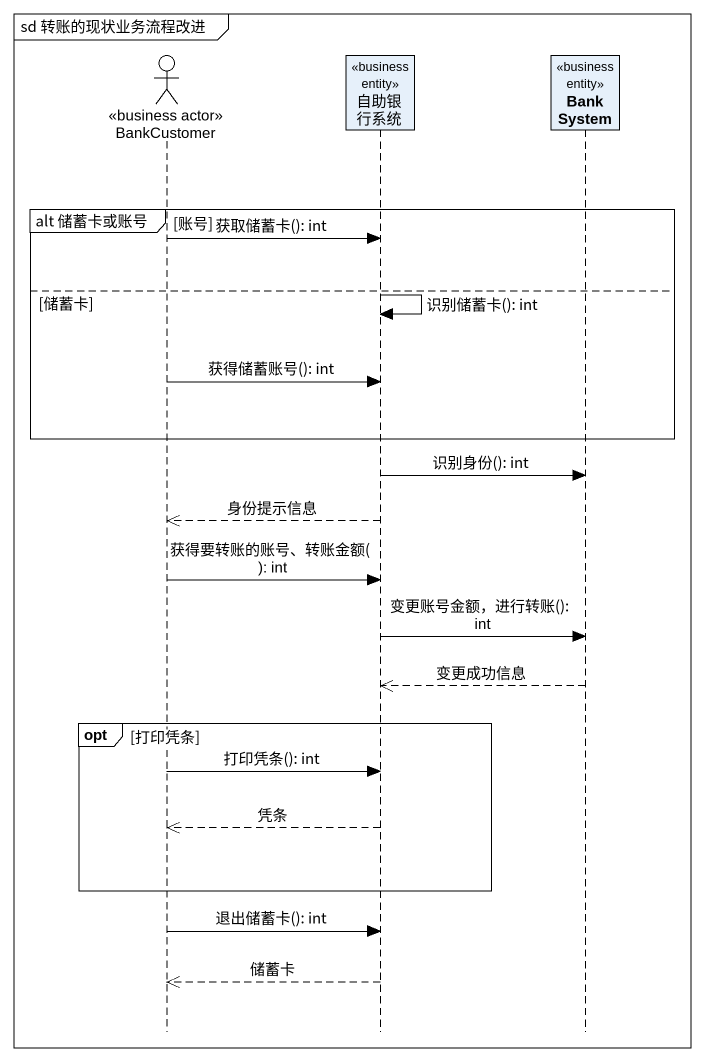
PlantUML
@startuml
mainframe sd 转账的现状业务流程改进
hide footbox
actor BankCustomer <<business actor>>
participant 自助银行系统 <<business entity>>
participant BankSystem <<business entity>>

group alt 储蓄卡或账号 [账号]
  BankCustomer -> 自助银行系统 : 获取储蓄卡(): int
else 储蓄卡
  自助银行系统 -> 自助银行系统 : 识别储蓄卡(): int
  BankCustomer -> 自助银行系统 : 获得储蓄账号(): int
end
自助银行系统 -> BankSystem : 识别身份(): int
自助银行系统 -->> BankCustomer : 身份提示信息
BankCustomer -> 自助银行系统 : 获得要转账的账号、转账金额(): int
自助银行系统 -> BankSystem : 变更账号金额，进行转账(): int
BankSystem -->> 自助银行系统 : 变更成功信息
opt 打印凭条
  BankCustomer -> 自助银行系统 : 打印凭条(): int
  自助银行系统 -->> BankCustomer : 凭条
end
BankCustomer -> 自助银行系统 : 退出储蓄卡(): int
自助银行系统 -->> BankCustomer : 储蓄卡
@enduml
